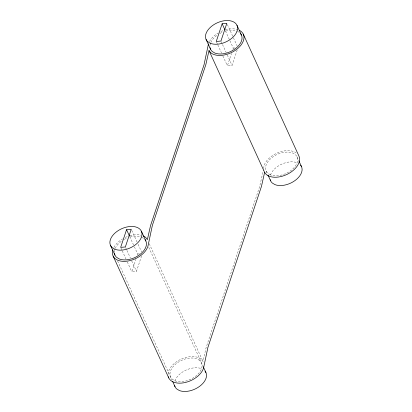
<?xml version="1.0" encoding="UTF-8"?>
<svg xmlns="http://www.w3.org/2000/svg" width="412" height="412" viewBox="0 0 412 412"><rect width="100%" height="100%" fill="white"/><g stroke="black" fill="none" stroke-linecap="round" stroke-linejoin="round"><path stroke-width="0.31" stroke-dasharray="2.06 1.54" d="M263.659 168.56L264.082 165.639A19.055 11.768 -24.5 0 1 277.992 152.692A19.055 11.768 -24.5 0 1 296.068 152.749M168.008 374.374A19.055 11.768 -24.5 0 1 181.254 359.099A19.055 11.768 -24.5 0 1 201.36 359.331L202.992 361.432L206.155 347.398L259.637 186.621L263.433 169.77M141.579 255.965L136.47 271.328L131.788 271.735L135.914 259.328M137.289 255.198L137.68 254.013L134.503 247.056M237.163 50.053L232.054 65.41L227.373 65.822L231.498 53.416M232.873 49.28L233.269 48.101L225.323 30.699M233.269 48.101L235.02 47.947M137.68 254.013L139.436 253.859M142.047 237.441L143.433 238.285M297.047 156.869L298.618 160.309M227.357 24.488L233.182 37.25M233.444 37.827L237.152 45.948M221.192 41.627L222.253 43.95M222.521 44.527L226.224 52.648M227.285 54.971L232.054 65.41M216.516 42.039L217.572 44.357M217.84 44.939L221.548 53.06M222.871 55.96L227.373 65.822M266.147 171.026L267.455 173.89M149.242 243.703L202.992 361.432M148.778 247.385L203.034 366.222M131.768 230.401L137.067 242.004M138.128 244.326L141.568 251.866M129.739 236.612L134.24 246.474M125.609 247.545L126.669 249.863M126.937 250.445L130.377 257.984M131.701 260.884L136.47 271.328M120.932 247.952L121.988 250.275M122.256 250.851L125.964 258.973M127.287 261.872L131.788 271.735M117.611 260.961L171.871 379.807M209.986 45.33A16.995 10.496 -24.5 0 1 210.228 44.115M210.81 42.472A16.995 10.496 -24.5 0 1 217.242 35.113M219.895 33.46A16.995 10.496 -24.5 0 1 222.758 32.105M225.745 31.101A16.995 10.496 -24.5 0 1 237.173 31.245M237.755 31.503A16.995 10.496 -24.5 0 1 239.326 32.466M114.34 252.422A16.995 10.496 -24.5 0 1 114.824 249.415M115.226 248.385A16.995 10.496 -24.5 0 1 122.163 240.68M124.311 239.372A16.995 10.496 -24.5 0 1 127.174 238.023M130.161 237.013A16.995 10.496 -24.5 0 1 141.589 237.157M113.882 247.421A19.055 11.768 -24.5 0 1 122.524 238.919M125.269 237.461A19.055 11.768 -24.5 0 1 127.566 236.503M129.909 235.736A19.055 11.768 -24.5 0 1 141.244 235.273M209.466 41.509A19.055 11.768 -24.5 0 1 218.108 33.006M220.853 31.549A19.055 11.768 -24.5 0 1 223.737 30.375M225.493 29.824A19.055 11.768 -24.5 0 1 237.873 29.674M270.473 175.054A16.995 10.496 -24.5 0 1 297.232 162.797M174.889 380.971A16.995 10.496 -24.5 0 1 201.648 368.709M270.411 174.843L267.81 173.251A16.995 10.496 -24.5 0 1 279.959 153.331A16.995 10.496 -24.5 0 1 296.774 163.615A16.995 10.496 -24.5 0 1 270.411 174.843M199.799 360.557L197.199 358.965A16.995 10.496 -24.5 0 0 176.048 363.765A16.995 10.496 -24.5 0 0 172.226 379.164L174.827 380.755A16.995 10.496 -24.5 0 0 195.983 375.96A16.995 10.496 -24.5 0 0 199.799 360.557"/><path stroke-width="0.62" d="M208.472 43.826L204.022 64.813L150.54 225.591L147.383 239.624L145.745 237.523A19.055 11.768 -24.5 0 0 143.34 236.009M239.46 30.349A19.055 11.768 -24.5 0 1 236.715 49.327A19.055 11.768 -24.5 0 1 210.64 52.669L209.008 50.568L205.845 64.602L152.363 225.379L147.918 246.361A19.055 11.768 -24.5 0 1 126.216 261.254A19.055 11.768 -24.5 0 1 112.883 249.744M209.008 50.568L264.617 172.376L261.46 186.409L207.957 347.244L203.528 368.173A19.055 11.768 -24.5 0 1 185.565 382.424A19.055 11.768 -24.5 0 1 168.312 376.779M126.561 229.654L120.665 247.375L125.346 246.963L131.243 229.242L126.561 229.654L129.471 236.035M222.145 23.736L216.249 41.458L220.93 41.051L226.827 23.329L222.145 23.736L225.055 30.117M264.617 172.376L266.255 174.477A19.055 11.768 -24.5 0 0 288.941 173.395A19.055 11.768 -24.5 0 0 298.86 155.88L243.25 34.072M236.988 25.317L241.437 35.061M298.88 160.881L301.496 166.613M206.088 39.47L210.537 49.213M267.98 175.038L270.596 180.77M141.404 231.23L145.853 240.974M203.296 366.798L205.912 372.53M110.504 245.387L114.953 255.131M172.659 381.527L175.012 386.683M113.14 256.12L168.75 377.928M240.557 33.655A16.995 10.496 -24.5 0 1 235.283 48.76A16.995 10.496 -24.5 0 1 214.801 53.035L212.201 51.443A16.995 10.496 -24.5 0 1 210.038 47.638M144.972 239.568A16.995 10.496 -24.5 0 1 139.699 254.673A16.995 10.496 -24.5 0 1 119.217 258.947L116.617 257.356A16.995 10.496 -24.5 0 1 114.454 253.55M300.621 165.207A16.995 10.496 -24.5 0 1 295.342 180.312A16.995 10.496 -24.5 0 1 274.861 184.586L272.26 182.995A16.995 10.496 -24.5 0 1 270.221 179.735M205.037 371.124A16.995 10.496 -24.5 0 1 199.758 386.229A16.995 10.496 -24.5 0 1 179.277 390.504L176.676 388.913A16.995 10.496 -24.5 0 1 174.637 385.653M210.352 43.291L207.751 41.694A16.995 10.496 -24.5 0 1 219.895 21.779A16.995 10.496 -24.5 0 1 236.709 32.064A16.995 10.496 -24.5 0 1 210.352 43.291M114.768 249.203L112.167 247.612A16.995 10.496 -24.5 0 1 124.311 227.692A16.995 10.496 -24.5 0 1 141.125 237.976A16.995 10.496 -24.5 0 1 114.768 249.203"/></g></svg>
